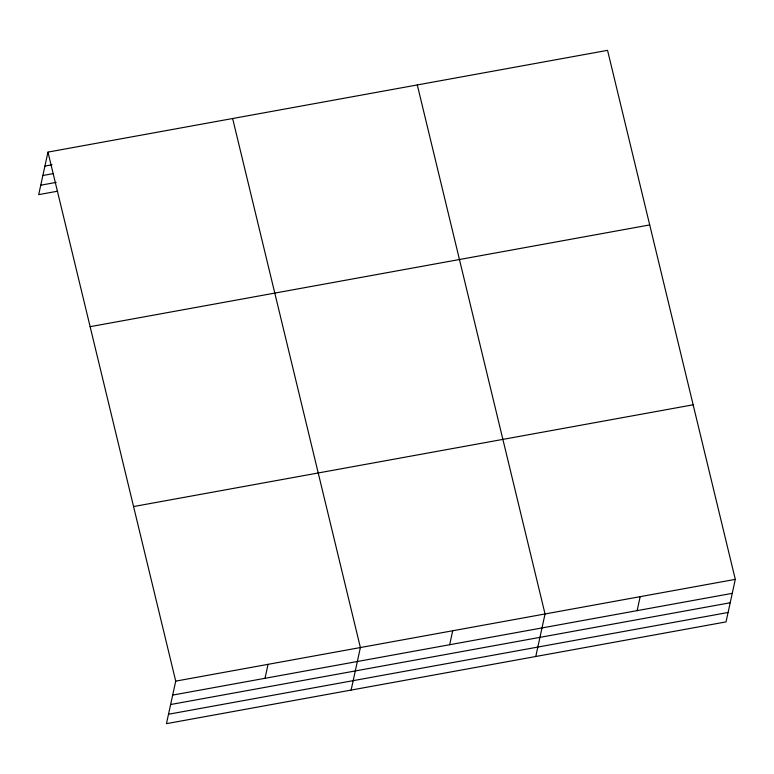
<?xml version="1.0" encoding="UTF-8"?>
<svg xmlns="http://www.w3.org/2000/svg" width="774" height="774" viewBox="0 0 774 774"><rect width="100%" height="100%" fill="white"/><g stroke="black" fill="none" stroke-linecap="round" stroke-linejoin="round"><path stroke-width="1.16" d="M47.969 152.101L175.727 681.13L166.449 723.661L726.031 621.899L735.3 579.368L607.551 50.339L47.969 152.101L38.7 194.632L57.644 191.188M265.008 678.305L268.056 664.344M351.115 690.079L360.384 647.548L232.635 118.519M449.665 644.723L452.713 630.762M535.772 656.497L545.041 613.966L417.292 84.937M637.128 610.638L640.175 596.667M44.931 166.062L52.032 164.775M42.87 175.495L53.522 173.55M40.751 185.199L56.144 182.403M90.132 326.676L649.705 224.924M133.563 506.554L693.146 404.792M175.727 681.13L735.3 579.368M172.679 695.091L732.252 593.339M170.628 704.524L730.201 602.762M168.509 714.238L728.082 612.476"/></g></svg>
